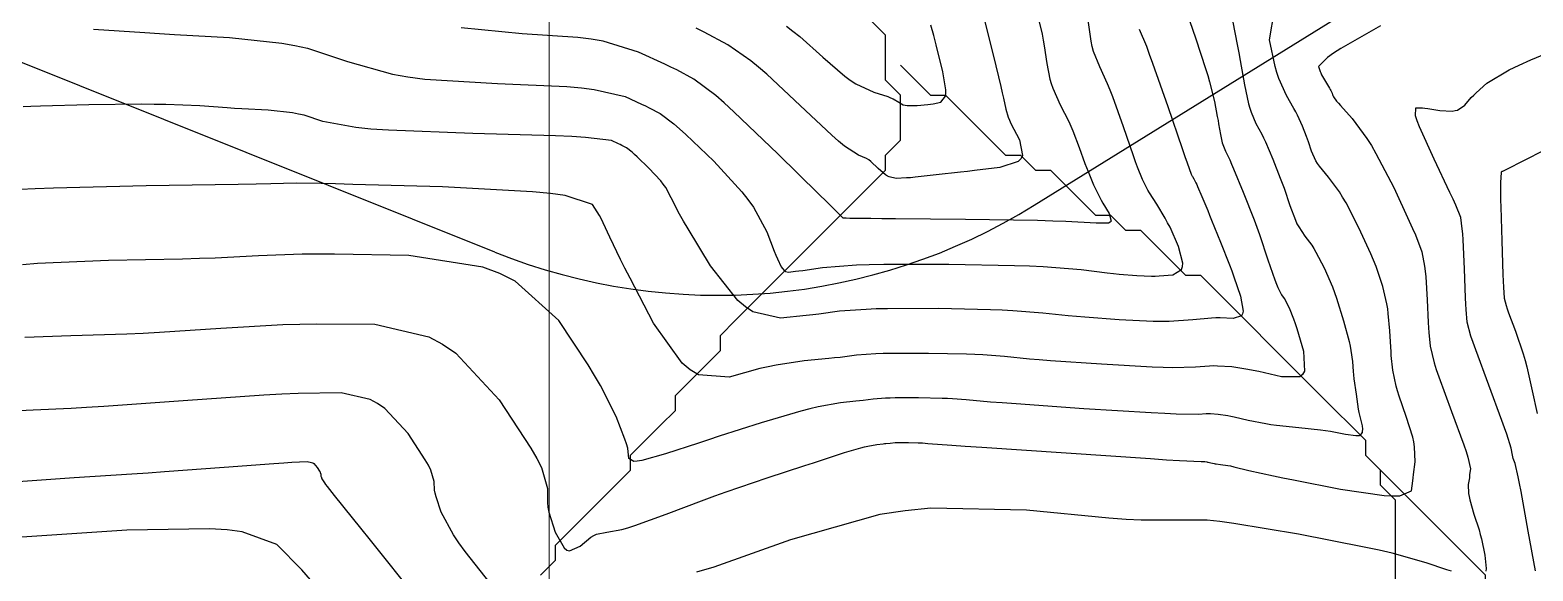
# Model space of a CAD drawing. Header units: metres. Extents: x 837475 to 838479, y 1189012 to 1191015.
# Drawn here: x 838041.9 to 838142.1, y 1189893.5 to 1189929.5 of the extents above; entities that cross this region are included whole.
import ezdxf

# ---------------------------------------------------------------- set-up
doc = ezdxf.new("R2010")
doc.units = ezdxf.units.M
doc.header["$LTSCALE"] = 0.3
doc.layers.add('COORD', color=7, linetype='Continuous', lineweight=20)
for name, color, linetype in [('COTAS 10', 1, 'Continuous'), ('COTAS INT', 252, 'Continuous'), ('DRENAJE', 5, 'Continuous'), ('VIA1', 50, 'Continuous')]:
    doc.layers.add(name, color=color, linetype=linetype)

msp = doc.modelspace()

# ---------------------------------------------------------------- linework, layer by layer
at = {"layer": 'COORD'}
msp.add_line((838076.51, 1189013.87), (838076.51, 1191013.87), dxfattribs=at)
at = {"layer": 'COTAS 10'}
for points in [[(838121.91, 1189930.86), (838122.35, 1189928.57), (838122.46, 1189928.02), (838122.56, 1189927.49), (838122.85, 1189925.87), (838123.11, 1189924.61), (838123.2, 1189924.32), (838123.28, 1189924.06), (838123.61, 1189923.31), (838124, 1189922.59), (838124.12, 1189922.34), (838124.24, 1189922.07), (838124.74, 1189920.92), (838125.23, 1189919.66), (838125.35, 1189919.32), (838125.48, 1189918.99), (838125.87, 1189917.84), (838126.24, 1189916.85), (838126.34, 1189916.62), (838126.46, 1189916.41), (838126.87, 1189915.8), (838127.33, 1189915.19), (838127.47, 1189914.97), (838127.61, 1189914.73), (838128.15, 1189913.68), (838128.7, 1189912.42), (838128.84, 1189912.04), (838128.98, 1189911.65), (838129.45, 1189910.15), (838129.82, 1189908.77), (838129.89, 1189908.46), (838129.94, 1189908.18), (838130.05, 1189907.44), (838130.09, 1189906.77), (838130.12, 1189906.54), (838130.14, 1189906.29), (838130.28, 1189905.25), (838130.43, 1189904.25), (838130.46, 1189904.04), (838130.5, 1189903.85), (838130.61, 1189903.42), (838130.68, 1189903.15), (838130.69, 1189903.07), (838130.7, 1189902.99), (838130.69, 1189902.7), (838130.5, 1189902.49), (838130.39, 1189902.47), (838130.26, 1189902.47), (838129.57, 1189902.58), (838128.58, 1189902.77), (838128.25, 1189902.82), (838127.9, 1189902.86), (838126.46, 1189903.01), (838124.98, 1189903.16), (838124.61, 1189903.21), (838124.26, 1189903.27), (838123.1, 1189903.5), (838122.16, 1189903.73), (838121.94, 1189903.77), (838121.73, 1189903.82), (838121.1, 1189903.91), (838120.58, 1189903.95), (838120.43, 1189903.95), (838120.29, 1189903.95), (838119.77, 1189903.91), (838118.28, 1189903.93), (838117.53, 1189903.96), (838116.63, 1189904.01), (838112.14, 1189904.29), (838107.62, 1189904.61), (838106.7, 1189904.67), (838105.92, 1189904.73), (838104.3, 1189904.88), (838103.39, 1189904.95), (838103.06, 1189904.97), (838102.7, 1189904.98), (838101.12, 1189905.01), (838099.57, 1189905.01), (838099.22, 1189905), (838098.91, 1189904.99), (838098.1, 1189904.93), (838097.42, 1189904.84), (838097.19, 1189904.81), (838096.95, 1189904.79), (838095.92, 1189904.69), (838094.42, 1189904.41), (838093.88, 1189904.28), (838093.27, 1189904.12), (838090.64, 1189903.34), (838087.83, 1189902.45), (838087.12, 1189902.22), (838086.45, 1189902), (838084.25, 1189901.29), (838082.67, 1189900.84), (838082.37, 1189900.79), (838082.14, 1189900.77), (838081.82, 1189900.97), (838081.74, 1189901.65), (838081.66, 1189901.94), (838081.55, 1189902.26), (838080.96, 1189903.77), (838079.92, 1189905.83), (838079.53, 1189906.5), (838079.09, 1189907.22), (838077.14, 1189910.16), (838074.24, 1189912.79), (838073.21, 1189913.3), (838072.07, 1189913.73), (838067.14, 1189914.5), (838062.2, 1189914.6), (838061.07, 1189914.6), (838060.03, 1189914.6), (838057.14, 1189914.49), (838054.24, 1189914.33), (838053.2, 1189914.3), (838052.07, 1189914.26), (838047.14, 1189914.16), (838042.4, 1189913.97), (838041.39, 1189913.89)], [(838105.45, 1189930.43), (838106.11, 1189927.78), (838106.61, 1189925.76), (838106.7, 1189925.34), (838106.78, 1189924.99), (838106.93, 1189924.25), (838107.09, 1189923.73), (838107.18, 1189923.53), (838107.28, 1189923.29), (838107.84, 1189922.22), (838108.05, 1189921.17), (838107.95, 1189920.96), (838107.77, 1189920.77), (838106.53, 1189920.36), (838104.84, 1189920.16), (838104.38, 1189920.11), (838103.92, 1189920.06), (838102.29, 1189919.87), (838100.89, 1189919.72), (838100.59, 1189919.69), (838100.32, 1189919.67), (838099.63, 1189919.63), (838099.17, 1189919.74), (838099.04, 1189919.8), (838098.92, 1189919.89), (838098.44, 1189920.31), (838097.95, 1189920.77), (838097.81, 1189920.87), (838097.66, 1189920.96), (838097.11, 1189921.2), (838096.18, 1189921.8), (838095.79, 1189922.13), (838095.34, 1189922.52), (838093.24, 1189924.5), (838091, 1189926.6), (838090.46, 1189927.06), (838089.95, 1189927.47), (838088.41, 1189928.55), (838086.83, 1189929.39), (838086.3, 1189929.65)]]:
    msp.add_lwpolyline(points, dxfattribs=at)
at = {"layer": 'COTAS INT'}
for points in [[(838118.98, 1189930.75), (838119.61, 1189928.94), (838120.25, 1189926.97), (838120.39, 1189926.5), (838120.52, 1189926.07), (838120.84, 1189924.76), (838121.03, 1189923.76), (838121.08, 1189923.51), (838121.12, 1189923.28), (838121.25, 1189922.57), (838121.36, 1189922.02), (838121.4, 1189921.9), (838121.44, 1189921.78), (838121.58, 1189921.45), (838121.86, 1189920.88), (838121.98, 1189920.6), (838122.11, 1189920.28), (838122.76, 1189918.72), (838123.48, 1189916.88), (838123.67, 1189916.39), (838123.84, 1189915.91), (838124.41, 1189914.22), (838124.87, 1189912.87), (838124.97, 1189912.59), (838125.06, 1189912.36), (838125.31, 1189911.88), (838125.49, 1189911.63), (838125.55, 1189911.54), (838125.61, 1189911.44), (838125.83, 1189911.01), (838126.12, 1189910.27), (838126.22, 1189909.97), (838126.33, 1189909.64), (838126.77, 1189908.13), (838126.85, 1189906.79), (838126.72, 1189906.57), (838126.53, 1189906.42), (838125.3, 1189906.41), (838123.79, 1189906.76), (838123.42, 1189906.84), (838123.07, 1189906.91), (838121.99, 1189907.07), (838121.04, 1189907.13), (838120.78, 1189907.14), (838120.52, 1189907.13), (838119.58, 1189907.06), (838118.05, 1189907.01), (838117.42, 1189907.03), (838116.69, 1189907.06), (838113.32, 1189907.25), (838109.91, 1189907.49), (838109.17, 1189907.55), (838108.51, 1189907.6), (838106.85, 1189907.77), (838105.4, 1189907.89), (838104.88, 1189907.91), (838104.31, 1189907.93), (838101.79, 1189907.98), (838099.31, 1189907.98), (838098.76, 1189907.97), (838098.27, 1189907.95), (838096.98, 1189907.85), (838095.89, 1189907.71), (838095.52, 1189907.67), (838095.13, 1189907.63), (838093.5, 1189907.47), (838091.64, 1189907.2), (838091.1, 1189907.09), (838090.55, 1189906.97), (838088.5, 1189906.4), (838086.45, 1189906.55), (838085.9, 1189906.87), (838085.36, 1189907.32), (838083.46, 1189909.99), (838081.89, 1189912.99), (838081.55, 1189913.65), (838081.26, 1189914.23), (838080.55, 1189915.73), (838080.11, 1189916.69), (838079.99, 1189916.93), (838079.86, 1189917.16), (838079.39, 1189917.91), (838077.57, 1189918.5), (838076.59, 1189918.64), (838075.4, 1189918.75), (838069.39, 1189919.07), (838063.42, 1189919.24), (838062.26, 1189919.27), (838061.31, 1189919.3), (838059.65, 1189919.32), (838057.95, 1189919.28), (838056.97, 1189919.26), (838055.78, 1189919.24), (838049.65, 1189919.14), (838043.47, 1189919), (838042.25, 1189918.95), (838041.24, 1189918.9)], [(838041.56, 1189909.05), (838044.62, 1189909.17), (838048.36, 1189909.28), (838049.44, 1189909.33), (838050.53, 1189909.39), (838054.62, 1189909.66), (838058.76, 1189909.9), (838059.88, 1189909.93), (838060.98, 1189909.95), (838064.89, 1189909.92), (838068.49, 1189909.08), (838069.4, 1189908.59), (838070.28, 1189907.99), (838073.17, 1189904.89), (838075.28, 1189901.65), (838075.67, 1189900.96), (838075.98, 1189900.37), (838076.38, 1189898.97), (838076.38, 1189898.03), (838076.42, 1189897.72), (838076.49, 1189897.4), (838076.91, 1189896.05), (838077.5, 1189895.01), (838077.67, 1189894.87), (838077.85, 1189894.81), (838078.56, 1189895.12), (838079.28, 1189895.72), (838079.47, 1189895.83), (838079.66, 1189895.92), (838080.34, 1189896.06), (838081.35, 1189896.24), (838081.75, 1189896.35), (838082.21, 1189896.5), (838084.31, 1189897.26), (838086.83, 1189898.21), (838087.55, 1189898.48), (838088.29, 1189898.74), (838091.03, 1189899.67), (838093.54, 1189900.5), (838094.12, 1189900.69), (838094.66, 1189900.86), (838096.19, 1189901.36), (838097.27, 1189901.68), (838097.51, 1189901.74), (838097.73, 1189901.79), (838098.34, 1189901.91), (838098.76, 1189901.95), (838098.86, 1189901.96), (838098.95, 1189901.97), (838099.23, 1189902), (838099.56, 1189902.03), (838099.68, 1189902.03), (838099.83, 1189902.04), (838100.46, 1189902.04), (838101.1, 1189902.02), (838101.24, 1189902.02), (838101.38, 1189902.01), (838101.75, 1189901.98), (838103.33, 1189901.86), (838104.23, 1189901.8), (838105.33, 1189901.72), (838110.97, 1189901.34), (838116.57, 1189900.96), (838117.64, 1189900.89), (838118.52, 1189900.84), (838119.96, 1189900.76), (838120.06, 1189900.76), (838120.11, 1189900.76), (838120.21, 1189900.76), (838120.33, 1189900.74), (838120.38, 1189900.73), (838120.42, 1189900.72), (838120.6, 1189900.68), (838120.82, 1189900.63), (838120.89, 1189900.62), (838120.96, 1189900.61), (838121.25, 1189900.58), (838121.73, 1189900.5), (838121.92, 1189900.47), (838122.14, 1189900.42), (838123.14, 1189900.18), (838124.78, 1189899.81), (838125.41, 1189899.68), (838126.11, 1189899.54), (838129.24, 1189898.93), (838132.16, 1189898.5), (838132.73, 1189898.47), (838133.19, 1189898.48), (838133.97, 1189898.82), (838134.06, 1189899.48), (838134.09, 1189899.68), (838134.11, 1189899.9), (838134.21, 1189900.74), (838134.18, 1189901.75), (838134.13, 1189902.07), (838134.06, 1189902.4), (838133.63, 1189903.76), (838133.15, 1189905.13), (838133.05, 1189905.48), (838132.96, 1189905.8), (838132.74, 1189906.85), (838132.63, 1189907.83), (838132.61, 1189908.11), (838132.59, 1189908.4), (838132.53, 1189909.49), (838132.43, 1189910.63), (838132.39, 1189910.95), (838132.33, 1189911.27), (838132.06, 1189912.44), (838131.61, 1189913.76), (838131.45, 1189914.18), (838131.27, 1189914.61), (838130.47, 1189916.35), (838129.61, 1189918.02), (838129.38, 1189918.4), (838129.17, 1189918.75), (838128.44, 1189919.72), (838127.85, 1189920.45), (838127.72, 1189920.64), (838127.61, 1189920.82), (838127.32, 1189921.46), (838127.11, 1189922.08), (838127.04, 1189922.26), (838126.98, 1189922.44), (838126.71, 1189923.12), (838126.37, 1189923.85), (838126.26, 1189924.07), (838126.14, 1189924.3), (838125.64, 1189925.17), (838125.13, 1189926.3), (838125, 1189926.69), (838124.88, 1189927.1), (838124.5, 1189928.88), (838124.85, 1189930.83)], [(838046.13, 1189929.6), (838049.55, 1189929.36), (838050.53, 1189929.3), (838051.52, 1189929.24), (838055.2, 1189929.03), (838058.69, 1189928.66), (838059.56, 1189928.5), (838060.4, 1189928.32), (838063.06, 1189927.44), (838066.05, 1189926.58), (838067.08, 1189926.41), (838068.21, 1189926.26), (838073.06, 1189925.96), (838077.67, 1189925.76), (838078.65, 1189925.67), (838079.51, 1189925.57), (838081.56, 1189925.11), (838082.66, 1189924.6), (838082.92, 1189924.47), (838083.17, 1189924.35), (838083.9, 1189923.97), (838084.82, 1189923.27), (838085.19, 1189922.95), (838085.6, 1189922.57), (838087.47, 1189920.78), (838089.34, 1189918.75), (838089.75, 1189918.23), (838090.11, 1189917.73), (838091, 1189916.08), (838091.5, 1189914.79), (838091.61, 1189914.52), (838091.71, 1189914.29), (838091.97, 1189913.75), (838092.16, 1189913.51), (838092.21, 1189913.47), (838092.26, 1189913.43), (838092.45, 1189913.39), (838092.91, 1189913.45), (838093.14, 1189913.48), (838093.41, 1189913.51), (838094.72, 1189913.7), (838096.98, 1189913.88), (838097.84, 1189913.91), (838098.8, 1189913.93), (838103.13, 1189913.93), (838107.51, 1189913.84), (838108.52, 1189913.81), (838109.43, 1189913.76), (838111.95, 1189913.56), (838113.69, 1189913.35), (838114.11, 1189913.3), (838114.5, 1189913.26), (838115.67, 1189913.16), (838116.64, 1189913.13), (838116.9, 1189913.13), (838117.16, 1189913.14), (838118.06, 1189913.21), (838118.65, 1189913.57), (838118.71, 1189913.76), (838118.73, 1189913.98), (838118.44, 1189915.11), (838117.88, 1189916.38), (838117.72, 1189916.69), (838117.56, 1189916.99), (838117.01, 1189917.92), (838116.52, 1189918.68), (838116.41, 1189918.86), (838116.31, 1189919.03), (838116.04, 1189919.57), (838115.72, 1189920.38), (838115.59, 1189920.74), (838115.45, 1189921.14), (838114.78, 1189923.07), (838114.06, 1189925.07), (838113.89, 1189925.53), (838113.72, 1189925.94), (838113.2, 1189927.07), (838112.79, 1189928.09), (838112.7, 1189928.43), (838112.62, 1189928.8), (838112.4, 1189930.34)], [(838108.97, 1189930.89), (838109.35, 1189929.25), (838109.43, 1189928.85), (838109.5, 1189928.47), (838109.66, 1189927.29), (838109.86, 1189926.25), (838109.95, 1189925.96), (838110.06, 1189925.66), (838110.57, 1189924.55), (838111.13, 1189923.43), (838111.27, 1189923.12), (838111.41, 1189922.81), (838111.83, 1189921.7), (838112.21, 1189920.64), (838112.31, 1189920.37), (838112.42, 1189920.1), (838112.79, 1189919.21), (838113.18, 1189918.41), (838113.29, 1189918.2), (838113.4, 1189917.99), (838113.83, 1189917.3), (838113.96, 1189916.8), (838113.89, 1189916.72), (838113.77, 1189916.66), (838112.95, 1189916.65), (838110.94, 1189916.77), (838110.06, 1189916.8), (838109.05, 1189916.83), (838104.24, 1189916.9), (838099.59, 1189916.95), (838098.68, 1189916.95), (838097.93, 1189916.96), (838096.55, 1189916.97), (838096.29, 1189916.98), (838096.24, 1189916.98), (838096.2, 1189916.98), (838096.13, 1189916.99), (838096.12, 1189917), (838096.11, 1189917), (838096.11, 1189917), (838096.1, 1189917), (838095.43, 1189917.66), (838095, 1189918.08), (838094.48, 1189918.59), (838091.74, 1189921.28), (838088.81, 1189924.08), (838088.17, 1189924.67), (838087.6, 1189925.16), (838086.15, 1189926.26), (838085, 1189926.87), (838084.61, 1189927.06), (838084.2, 1189927.26), (838082.46, 1189928.06), (838080.1, 1189928.78), (838079.29, 1189928.92), (838078.42, 1189929.04), (838074.7, 1189929.28), (838070.64, 1189929.67)], [(838115.83, 1189929.58), (838116.31, 1189928.45), (838116.5, 1189927.93), (838116.72, 1189927.33), (838117.73, 1189924.44), (838118.69, 1189921.64), (838118.87, 1189921.1), (838119.03, 1189920.67), (838119.29, 1189919.92), (838119.33, 1189919.83), (838119.35, 1189919.79), (838119.37, 1189919.76), (838119.46, 1189919.62), (838119.6, 1189919.35), (838119.66, 1189919.23), (838119.72, 1189919.1), (838120, 1189918.44), (838120.39, 1189917.5), (838120.52, 1189917.19), (838120.65, 1189916.85), (838121.24, 1189915.4), (838121.85, 1189913.87), (838122, 1189913.47), (838122.14, 1189913.09), (838122.58, 1189911.78), (838122.75, 1189910.8), (838122.71, 1189910.62), (838122.65, 1189910.49), (838122.1, 1189910.31), (838121.22, 1189910.35), (838120.94, 1189910.34), (838120.64, 1189910.33), (838119.4, 1189910.21), (838117.82, 1189910.1), (838117.31, 1189910.1), (838116.76, 1189910.1), (838114.5, 1189910.21), (838112.2, 1189910.38), (838111.64, 1189910.43), (838111.1, 1189910.48), (838109.4, 1189910.66), (838107.41, 1189910.82), (838106.7, 1189910.86), (838105.91, 1189910.89), (838102.46, 1189910.96), (838099.06, 1189910.95), (838098.3, 1189910.94), (838097.63, 1189910.91), (838095.85, 1189910.78), (838094.48, 1189910.6), (838094.07, 1189910.55), (838093.63, 1189910.5), (838091.91, 1189910.33), (838090.08, 1189910.75), (838089.58, 1189911.09), (838089.07, 1189911.51), (838087.26, 1189913.81), (838085.76, 1189916.28), (838085.45, 1189916.8), (838085.19, 1189917.26), (838084.64, 1189918.35), (838084.27, 1189919.04), (838084.11, 1189919.25), (838083.94, 1189919.47), (838083.15, 1189920.33), (838082.36, 1189921.09), (838082.19, 1189921.24), (838082.03, 1189921.38), (838081.65, 1189921.67), (838081.34, 1189921.84), (838081.23, 1189921.89), (838081.12, 1189921.94), (838080.66, 1189922.16), (838078.93, 1189922.37), (838078.02, 1189922.43), (838076.92, 1189922.48), (838071.41, 1189922.64), (838065.79, 1189922.85), (838064.62, 1189922.93), (838063.62, 1189923.03), (838061.41, 1189923.44), (838060.18, 1189923.85), (838059.8, 1189923.93), (838059.39, 1189924.01), (838057.78, 1189924.18), (838056.02, 1189924.28), (838055.52, 1189924.31), (838055.03, 1189924.34), (838053.21, 1189924.47), (838050.95, 1189924.56), (838050.18, 1189924.57), (838049.35, 1189924.58), (838045.81, 1189924.55), (838042.59, 1189924.46), (838041.96, 1189924.44), (838041.44, 1189924.41)], [(838092.31, 1189929.79), (838092.75, 1189929.46), (838093.2, 1189929.11), (838094.75, 1189927.72), (838096.2, 1189926.45), (838096.57, 1189926.18), (838096.93, 1189925.94), (838098.13, 1189925.39), (838099.07, 1189925.09), (838099.26, 1189925.02), (838099.43, 1189924.95), (838099.8, 1189924.72), (838100.1, 1189924.55), (838100.23, 1189924.53), (838100.37, 1189924.51), (838101.03, 1189924.5), (838101.75, 1189924.56), (838101.92, 1189924.58), (838102.09, 1189924.61), (838102.61, 1189924.73), (838102.91, 1189925.12), (838102.94, 1189925.32), (838102.94, 1189925.55), (838102.74, 1189926.74), (838102.29, 1189928.54), (838102.13, 1189929.17), (838101.95, 1189929.85)], [(838131.92, 1189929.82), (838129.27, 1189928.3), (838128.77, 1189927.99), (838128.37, 1189927.71), (838127.77, 1189927.11), (838127.88, 1189926.77), (838127.93, 1189926.67), (838127.98, 1189926.55), (838128.24, 1189926.09), (838128.5, 1189925.66), (838128.55, 1189925.57), (838128.59, 1189925.5), (838128.68, 1189925.32), (838128.72, 1189925.22), (838128.73, 1189925.19), (838128.74, 1189925.17), (838128.77, 1189925.07), (838128.98, 1189924.8), (838129.1, 1189924.66), (838129.25, 1189924.49), (838130.01, 1189923.64), (838131, 1189922.3), (838131.3, 1189921.83), (838131.6, 1189921.3), (838132.79, 1189919.03), (838133.83, 1189916.8), (838134.05, 1189916.31), (838134.24, 1189915.87), (838134.66, 1189914.74), (838134.84, 1189913.78), (838134.89, 1189913.45), (838134.92, 1189913.09), (838135.01, 1189911.55), (838135.08, 1189910.03), (838135.1, 1189909.68), (838135.12, 1189909.36), (838135.21, 1189908.45), (838135.49, 1189907.35), (838135.63, 1189906.91), (838135.8, 1189906.41), (838136.64, 1189904.11), (838137.46, 1189901.89), (838137.61, 1189901.44), (838137.73, 1189901.05), (838137.9, 1189900.27), (838137.85, 1189899.91), (838137.84, 1189899.8), (838137.83, 1189899.69), (838137.76, 1189899.24), (838137.77, 1189898.64), (838137.81, 1189898.44), (838137.86, 1189898.22), (838138.14, 1189897.27), (838138.48, 1189896.21), (838138.56, 1189895.91), (838138.64, 1189895.61), (838138.87, 1189894.52), (838138.96, 1189893.63), (838138.94, 1189893.46)], [(838142.23, 1189893.49), (838141.76, 1189896.12), (838141.28, 1189898.77), (838141.17, 1189899.31), (838141.08, 1189899.75), (838140.88, 1189900.63), (838140.76, 1189900.97), (838140.73, 1189901.08), (838140.7, 1189901.19), (838140.61, 1189901.65), (838140.32, 1189902.59), (838140.18, 1189903.01), (838140, 1189903.5), (838139.13, 1189905.86), (838138.26, 1189908.21), (838138.09, 1189908.7), (838137.94, 1189909.12), (838137.68, 1189910.06), (838137.61, 1189910.9), (838137.59, 1189911.25), (838137.57, 1189911.67), (838137.5, 1189913.61), (838137.41, 1189915.54), (838137.39, 1189915.94), (838137.36, 1189916.28), (838137.26, 1189917.04), (838136.92, 1189917.86), (838136.75, 1189918.25), (838136.54, 1189918.71), (838135.48, 1189920.92), (838134.51, 1189923.07), (838134.36, 1189923.48), (838134.25, 1189923.81), (838134.26, 1189924.35), (838134.71, 1189924.34), (838134.87, 1189924.32), (838135.06, 1189924.3), (838135.87, 1189924.17), (838136.69, 1189924.12), (838136.88, 1189924.16), (838137.05, 1189924.2), (838137.52, 1189924.53), (838137.96, 1189925.03), (838138.12, 1189925.19), (838138.28, 1189925.35), (838138.99, 1189925.99), (838140.49, 1189926.88), (838141.16, 1189927.2), (838141.93, 1189927.55), (838145.64, 1189929.07)], [(838142.62, 1189921.41), (838141.66, 1189920.92), (838140.08, 1189920.13), (838140.03, 1189920.11), (838140.02, 1189920.1), (838140, 1189920.1), (838139.98, 1189920.08), (838139.96, 1189920.05), (838139.96, 1189920.04), (838139.95, 1189920.02), (838139.95, 1189919.94), (838139.94, 1189919.8), (838139.93, 1189919.74), (838139.93, 1189919.68), (838139.9, 1189919.4), (838139.9, 1189918.59), (838139.91, 1189918.2), (838139.92, 1189917.74), (838139.99, 1189915.48), (838140.07, 1189913.23), (838140.09, 1189912.78), (838140.1, 1189912.4), (838140.15, 1189911.66), (838140.29, 1189911.17), (838140.36, 1189910.95), (838140.45, 1189910.69), (838140.91, 1189909.45), (838141.42, 1189907.94), (838141.55, 1189907.51), (838141.66, 1189907.08), (838142.02, 1189905.47), (838142.34, 1189903.96)], [(838072.9, 1189892.23), (838070.9, 1189894.76), (838070.48, 1189895.34), (838070.12, 1189895.88), (838069.3, 1189897.39), (838068.96, 1189898.42), (838068.9, 1189898.65), (838068.86, 1189898.86), (838068.83, 1189899.44), (838068.61, 1189900.2), (838068.45, 1189900.52), (838068.24, 1189900.89), (838067.1, 1189902.64), (838065.54, 1189904.31), (838065.07, 1189904.63), (838064.58, 1189904.9), (838062.64, 1189905.35), (838059.77, 1189905.31), (838058.69, 1189905.26), (838057.48, 1189905.19), (838052.11, 1189904.82), (838046.82, 1189904.44), (838045.67, 1189904.36), (838044.65, 1189904.3), (838042.11, 1189904.19), (838040.71, 1189904.13)], [(838040.48, 1189899.4), (838044.85, 1189899.7), (838048.69, 1189899.95), (838049.77, 1189900.02), (838050.86, 1189900.1), (838054.85, 1189900.39), (838058.15, 1189900.64), (838058.81, 1189900.69), (838059.35, 1189900.72), (838060.38, 1189900.78), (838060.67, 1189900.71), (838060.74, 1189900.67), (838060.81, 1189900.63), (838061.03, 1189900.38), (838061.2, 1189900.13), (838061.23, 1189900.07), (838061.25, 1189900.03), (838061.28, 1189899.92), (838061.29, 1189899.83), (838061.29, 1189899.8), (838061.3, 1189899.77), (838061.35, 1189899.62), (838061.52, 1189899.34), (838061.6, 1189899.23), (838061.7, 1189899.1), (838062.18, 1189898.5), (838063.38, 1189897.02), (838063.93, 1189896.33), (838064.58, 1189895.53), (838067.67, 1189891.65)], [(838136.63, 1189893.45), (838136.33, 1189893.55), (838134.96, 1189894.02), (838132.68, 1189894.66), (838131.81, 1189894.86), (838130.83, 1189895.07), (838126.45, 1189895.93), (838122.13, 1189896.64), (838121.19, 1189896.76), (838120.36, 1189896.85), (838118.31, 1189896.87), (838115.96, 1189896.85), (838114.96, 1189896.9), (838113.8, 1189896.99), (838108.31, 1189897.53), (838101.94, 1189897.66), (838100.22, 1189897.49), (838098.53, 1189897.23), (838092.58, 1189895.54), (838087.48, 1189893.73), (838086.32, 1189893.39)], [(838060.59, 1189892.88), (838060.01, 1189893.54), (838058.35, 1189895.24), (838056.04, 1189896.09), (838055.03, 1189896.21), (838053.87, 1189896.29), (838048.35, 1189896.2), (838042.03, 1189895.78), (838040.35, 1189895.67)]]:
    msp.add_lwpolyline(points, dxfattribs=at)
at = {"layer": 'DRENAJE'}
msp.add_line((838098.91, 1189926.18), (838098.91, 1189929.18), dxfattribs=at)
for points in [[(838098.91, 1189929.18, 0), (838097.91, 1189930.18, 0)], [(838099.91, 1189927.18, 0), (838100.91, 1189926.18, 0), (838101.91, 1189925.18, 0), (838102.91, 1189925.18, 0), (838104.91, 1189923.18, 0), (838105.91, 1189922.18, 0), (838106.91, 1189921.18, 0), (838107.91, 1189921.18, 0), (838108.91, 1189920.18, 0), (838109.91, 1189920.18, 0), (838111.91, 1189918.18, 0), (838112.91, 1189917.18, 0), (838113.91, 1189917.18, 0), (838114.91, 1189916.18, 0), (838115.91, 1189916.18, 0), (838116.91, 1189915.18, 0), (838117.91, 1189914.18, 0), (838118.91, 1189913.18, 0), (838119.91, 1189913.18, 0), (838120.91, 1189912.18, 0), (838122.91, 1189910.18, 0), (838124.9, 1189908.18, 0), (838126.9, 1189906.18, 0), (838127.9, 1189905.18, 0), (838128.9, 1189904.18, 0), (838129.9, 1189903.19, 0), (838130.9, 1189902.19, 0), (838130.9, 1189901.19, 0), (838131.9, 1189900.19, 0), (838132.9, 1189899.19, 0)], [(838075.92, 1189893.19, 0), (838076.92, 1189894.19, 0), (838076.92, 1189895.19, 0), (838077.92, 1189896.19, 0), (838078.92, 1189897.19, 0), (838079.92, 1189898.19, 0), (838080.92, 1189899.19, 0), (838081.92, 1189900.19, 0), (838081.92, 1189901.19, 0), (838082.92, 1189902.19, 0), (838083.92, 1189903.19, 0), (838084.92, 1189904.18, 0), (838084.92, 1189905.18, 0), (838086.92, 1189907.18, 0), (838087.92, 1189908.18, 0), (838087.92, 1189909.18, 0), (838088.92, 1189910.18, 0), (838089.92, 1189911.18, 0), (838090.92, 1189912.18, 0), (838091.92, 1189913.18, 0), (838092.92, 1189914.18, 0), (838093.92, 1189915.18, 0), (838094.91, 1189916.18, 0), (838095.91, 1189917.18, 0), (838096.91, 1189918.18, 0), (838097.91, 1189919.18, 0), (838098.91, 1189920.18, 0), (838098.91, 1189921.18, 0), (838099.91, 1189922.18, 0), (838099.91, 1189925.18, 0), (838098.91, 1189926.18, 0)], [(838137.9, 1189783.23, 0), (838137.9, 1189793.22, 0), (838136.9, 1189794.22, 0), (838136.9, 1189798.22, 0), (838135.9, 1189799.22, 0), (838135.9, 1189801.22, 0), (838134.9, 1189802.22, 0), (838134.9, 1189803.22, 0), (838133.9, 1189804.22, 0), (838133.9, 1189813.22, 0), (838132.9, 1189814.22, 0), (838132.9, 1189816.21, 0), (838131.9, 1189817.21, 0), (838131.9, 1189856.2, 0), (838132.9, 1189857.2, 0), (838132.9, 1189898.19, 0), (838131.9, 1189899.19, 0), (838131.9, 1189900.19, 0)], [(838142.9, 1189887.19, 0), (838141.9, 1189888.19, 0), (838141.9, 1189889.19, 0), (838139.9, 1189891.19, 0), (838138.9, 1189892.19, 0), (838138.9, 1189893.19, 0), (838136.9, 1189895.19, 0), (838135.9, 1189896.19, 0), (838134.9, 1189897.19, 0), (838133.9, 1189898.19, 0), (838132.9, 1189899.19, 0)]]:
    msp.add_polyline3d(points, dxfattribs=at)
at = {"layer": 'VIA1'}
for p, q in [((838072.87, 1189914.72), (837937.57, 1189968.97)), ((838187.59, 1189966.64), (838108.82, 1189917.84))]:
    msp.add_line(p, q, dxfattribs=at)
msp.add_arc((838087.76, 1189951.85), 40, 248.1523, 301.7781, dxfattribs=at)

doc.saveas('drawing.dxf')
